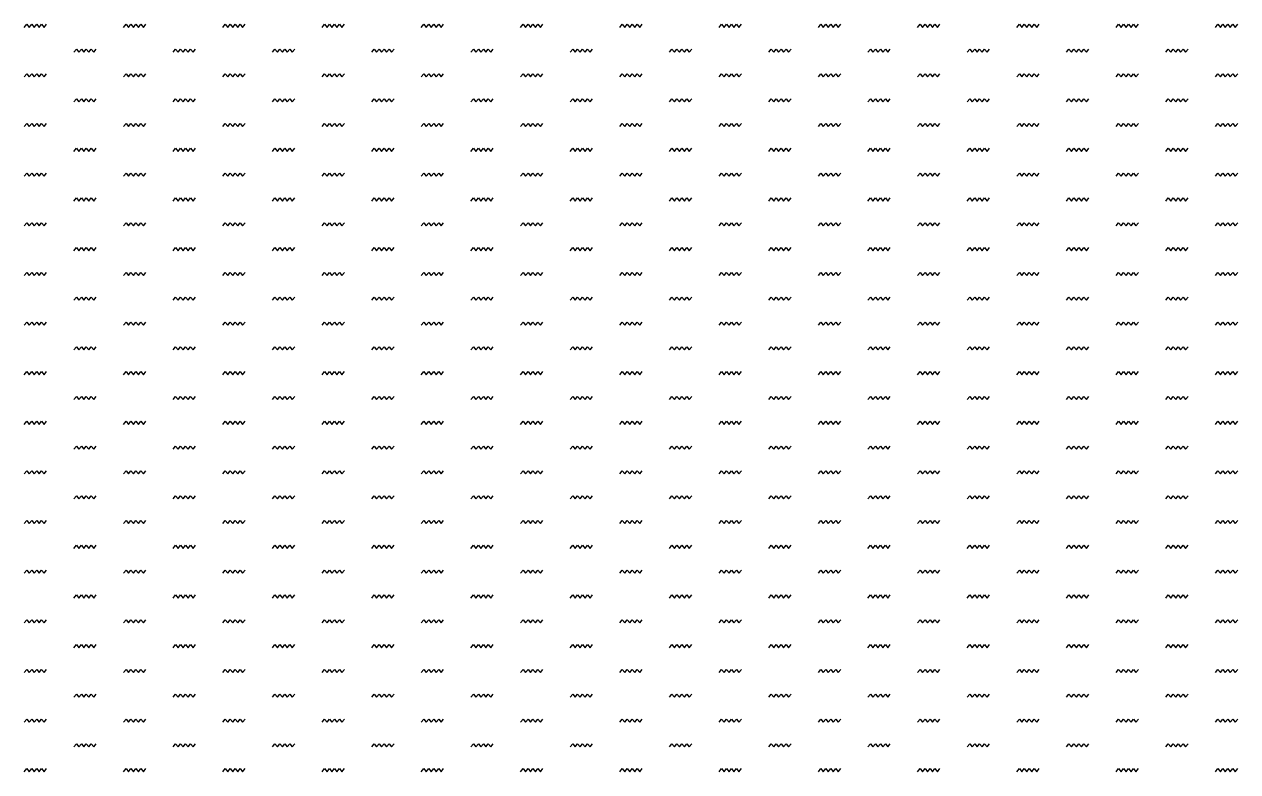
# Model space of a CAD drawing. Extents: x 0 to 1996, y -10 to 19965.
# Drawn here: x 40 to 1996, y 5000 to 6205 of the extents above; entities that cross this region are included whole.
import ezdxf

# ---------------------------------------------------------------- set-up
doc = ezdxf.new("R2010")
doc.units = 0

msp = doc.modelspace()

# ---------------------------------------------------------------- linework, layer by layer
for points in [[(40, 6200), (44, 6205), (48, 6200), (52, 6205), (56, 6200), (60, 6205), (64, 6200), (68, 6205), (72, 6200), (76, 6205)], [(200, 6200), (204, 6205), (208, 6200), (212, 6205), (216, 6200), (220, 6205), (224, 6200), (228, 6205), (232, 6200), (236, 6205)], [(360, 6200), (364, 6205), (368, 6200), (372, 6205), (376, 6200), (380, 6205), (384, 6200), (388, 6205), (392, 6200), (396, 6205)], [(520, 6200), (524, 6205), (528, 6200), (532, 6205), (536, 6200), (540, 6205), (544, 6200), (548, 6205), (552, 6200), (556, 6205)], [(680, 6200), (684, 6205), (688, 6200), (692, 6205), (696, 6200), (700, 6205), (704, 6200), (708, 6205), (712, 6200), (716, 6205)], [(840, 6200), (844, 6205), (848, 6200), (852, 6205), (856, 6200), (860, 6205), (864, 6200), (868, 6205), (872, 6200), (876, 6205)], [(1000, 6200), (1004, 6205), (1008, 6200), (1012, 6205), (1016, 6200), (1020, 6205), (1024, 6200), (1028, 6205), (1032, 6200), (1036, 6205)], [(1160, 6200), (1164, 6205), (1168, 6200), (1172, 6205), (1176, 6200), (1180, 6205), (1184, 6200), (1188, 6205), (1192, 6200), (1196, 6205)], [(1320, 6200), (1324, 6205), (1328, 6200), (1332, 6205), (1336, 6200), (1340, 6205), (1344, 6200), (1348, 6205), (1352, 6200), (1356, 6205)], [(1480, 6200), (1484, 6205), (1488, 6200), (1492, 6205), (1496, 6200), (1500, 6205), (1504, 6200), (1508, 6205), (1512, 6200), (1516, 6205)], [(1640, 6200), (1644, 6205), (1648, 6200), (1652, 6205), (1656, 6200), (1660, 6205), (1664, 6200), (1668, 6205), (1672, 6200), (1676, 6205)], [(1800, 6200), (1804, 6205), (1808, 6200), (1812, 6205), (1816, 6200), (1820, 6205), (1824, 6200), (1828, 6205), (1832, 6200), (1836, 6205)], [(1960, 6200), (1964, 6205), (1968, 6200), (1972, 6205), (1976, 6200), (1980, 6205), (1984, 6200), (1988, 6205), (1992, 6200), (1996, 6205)], [(120, 6160), (124, 6165), (128, 6160), (132, 6165), (136, 6160), (140, 6165), (144, 6160), (148, 6165), (152, 6160), (156, 6165)], [(280, 6160), (284, 6165), (288, 6160), (292, 6165), (296, 6160), (300, 6165), (304, 6160), (308, 6165), (312, 6160), (316, 6165)], [(440, 6160), (444, 6165), (448, 6160), (452, 6165), (456, 6160), (460, 6165), (464, 6160), (468, 6165), (472, 6160), (476, 6165)], [(600, 6160), (604, 6165), (608, 6160), (612, 6165), (616, 6160), (620, 6165), (624, 6160), (628, 6165), (632, 6160), (636, 6165)], [(760, 6160), (764, 6165), (768, 6160), (772, 6165), (776, 6160), (780, 6165), (784, 6160), (788, 6165), (792, 6160), (796, 6165)], [(920, 6160), (924, 6165), (928, 6160), (932, 6165), (936, 6160), (940, 6165), (944, 6160), (948, 6165), (952, 6160), (956, 6165)], [(1080, 6160), (1084, 6165), (1088, 6160), (1092, 6165), (1096, 6160), (1100, 6165), (1104, 6160), (1108, 6165), (1112, 6160), (1116, 6165)], [(1240, 6160), (1244, 6165), (1248, 6160), (1252, 6165), (1256, 6160), (1260, 6165), (1264, 6160), (1268, 6165), (1272, 6160), (1276, 6165)], [(1400, 6160), (1404, 6165), (1408, 6160), (1412, 6165), (1416, 6160), (1420, 6165), (1424, 6160), (1428, 6165), (1432, 6160), (1436, 6165)], [(1560, 6160), (1564, 6165), (1568, 6160), (1572, 6165), (1576, 6160), (1580, 6165), (1584, 6160), (1588, 6165), (1592, 6160), (1596, 6165)], [(1720, 6160), (1724, 6165), (1728, 6160), (1732, 6165), (1736, 6160), (1740, 6165), (1744, 6160), (1748, 6165), (1752, 6160), (1756, 6165)], [(1880, 6160), (1884, 6165), (1888, 6160), (1892, 6165), (1896, 6160), (1900, 6165), (1904, 6160), (1908, 6165), (1912, 6160), (1916, 6165)], [(40, 6120), (44, 6125), (48, 6120), (52, 6125), (56, 6120), (60, 6125), (64, 6120), (68, 6125), (72, 6120), (76, 6125)], [(200, 6120), (204, 6125), (208, 6120), (212, 6125), (216, 6120), (220, 6125), (224, 6120), (228, 6125), (232, 6120), (236, 6125)], [(360, 6120), (364, 6125), (368, 6120), (372, 6125), (376, 6120), (380, 6125), (384, 6120), (388, 6125), (392, 6120), (396, 6125)], [(520, 6120), (524, 6125), (528, 6120), (532, 6125), (536, 6120), (540, 6125), (544, 6120), (548, 6125), (552, 6120), (556, 6125)], [(680, 6120), (684, 6125), (688, 6120), (692, 6125), (696, 6120), (700, 6125), (704, 6120), (708, 6125), (712, 6120), (716, 6125)], [(840, 6120), (844, 6125), (848, 6120), (852, 6125), (856, 6120), (860, 6125), (864, 6120), (868, 6125), (872, 6120), (876, 6125)], [(1000, 6120), (1004, 6125), (1008, 6120), (1012, 6125), (1016, 6120), (1020, 6125), (1024, 6120), (1028, 6125), (1032, 6120), (1036, 6125)], [(1160, 6120), (1164, 6125), (1168, 6120), (1172, 6125), (1176, 6120), (1180, 6125), (1184, 6120), (1188, 6125), (1192, 6120), (1196, 6125)], [(1320, 6120), (1324, 6125), (1328, 6120), (1332, 6125), (1336, 6120), (1340, 6125), (1344, 6120), (1348, 6125), (1352, 6120), (1356, 6125)], [(1480, 6120), (1484, 6125), (1488, 6120), (1492, 6125), (1496, 6120), (1500, 6125), (1504, 6120), (1508, 6125), (1512, 6120), (1516, 6125)], [(1640, 6120), (1644, 6125), (1648, 6120), (1652, 6125), (1656, 6120), (1660, 6125), (1664, 6120), (1668, 6125), (1672, 6120), (1676, 6125)], [(1800, 6120), (1804, 6125), (1808, 6120), (1812, 6125), (1816, 6120), (1820, 6125), (1824, 6120), (1828, 6125), (1832, 6120), (1836, 6125)], [(1960, 6120), (1964, 6125), (1968, 6120), (1972, 6125), (1976, 6120), (1980, 6125), (1984, 6120), (1988, 6125), (1992, 6120), (1996, 6125)], [(120, 6080), (124, 6085), (128, 6080), (132, 6085), (136, 6080), (140, 6085), (144, 6080), (148, 6085), (152, 6080), (156, 6085)], [(280, 6080), (284, 6085), (288, 6080), (292, 6085), (296, 6080), (300, 6085), (304, 6080), (308, 6085), (312, 6080), (316, 6085)], [(440, 6080), (444, 6085), (448, 6080), (452, 6085), (456, 6080), (460, 6085), (464, 6080), (468, 6085), (472, 6080), (476, 6085)], [(600, 6080), (604, 6085), (608, 6080), (612, 6085), (616, 6080), (620, 6085), (624, 6080), (628, 6085), (632, 6080), (636, 6085)], [(760, 6080), (764, 6085), (768, 6080), (772, 6085), (776, 6080), (780, 6085), (784, 6080), (788, 6085), (792, 6080), (796, 6085)], [(920, 6080), (924, 6085), (928, 6080), (932, 6085), (936, 6080), (940, 6085), (944, 6080), (948, 6085), (952, 6080), (956, 6085)], [(1080, 6080), (1084, 6085), (1088, 6080), (1092, 6085), (1096, 6080), (1100, 6085), (1104, 6080), (1108, 6085), (1112, 6080), (1116, 6085)], [(1240, 6080), (1244, 6085), (1248, 6080), (1252, 6085), (1256, 6080), (1260, 6085), (1264, 6080), (1268, 6085), (1272, 6080), (1276, 6085)], [(1400, 6080), (1404, 6085), (1408, 6080), (1412, 6085), (1416, 6080), (1420, 6085), (1424, 6080), (1428, 6085), (1432, 6080), (1436, 6085)], [(1560, 6080), (1564, 6085), (1568, 6080), (1572, 6085), (1576, 6080), (1580, 6085), (1584, 6080), (1588, 6085), (1592, 6080), (1596, 6085)], [(1720, 6080), (1724, 6085), (1728, 6080), (1732, 6085), (1736, 6080), (1740, 6085), (1744, 6080), (1748, 6085), (1752, 6080), (1756, 6085)], [(1880, 6080), (1884, 6085), (1888, 6080), (1892, 6085), (1896, 6080), (1900, 6085), (1904, 6080), (1908, 6085), (1912, 6080), (1916, 6085)], [(40, 6040), (44, 6045), (48, 6040), (52, 6045), (56, 6040), (60, 6045), (64, 6040), (68, 6045), (72, 6040), (76, 6045)], [(200, 6040), (204, 6045), (208, 6040), (212, 6045), (216, 6040), (220, 6045), (224, 6040), (228, 6045), (232, 6040), (236, 6045)], [(360, 6040), (364, 6045), (368, 6040), (372, 6045), (376, 6040), (380, 6045), (384, 6040), (388, 6045), (392, 6040), (396, 6045)], [(520, 6040), (524, 6045), (528, 6040), (532, 6045), (536, 6040), (540, 6045), (544, 6040), (548, 6045), (552, 6040), (556, 6045)], [(680, 6040), (684, 6045), (688, 6040), (692, 6045), (696, 6040), (700, 6045), (704, 6040), (708, 6045), (712, 6040), (716, 6045)], [(840, 6040), (844, 6045), (848, 6040), (852, 6045), (856, 6040), (860, 6045), (864, 6040), (868, 6045), (872, 6040), (876, 6045)], [(1000, 6040), (1004, 6045), (1008, 6040), (1012, 6045), (1016, 6040), (1020, 6045), (1024, 6040), (1028, 6045), (1032, 6040), (1036, 6045)], [(1160, 6040), (1164, 6045), (1168, 6040), (1172, 6045), (1176, 6040), (1180, 6045), (1184, 6040), (1188, 6045), (1192, 6040), (1196, 6045)], [(1320, 6040), (1324, 6045), (1328, 6040), (1332, 6045), (1336, 6040), (1340, 6045), (1344, 6040), (1348, 6045), (1352, 6040), (1356, 6045)], [(1480, 6040), (1484, 6045), (1488, 6040), (1492, 6045), (1496, 6040), (1500, 6045), (1504, 6040), (1508, 6045), (1512, 6040), (1516, 6045)], [(1640, 6040), (1644, 6045), (1648, 6040), (1652, 6045), (1656, 6040), (1660, 6045), (1664, 6040), (1668, 6045), (1672, 6040), (1676, 6045)], [(1800, 6040), (1804, 6045), (1808, 6040), (1812, 6045), (1816, 6040), (1820, 6045), (1824, 6040), (1828, 6045), (1832, 6040), (1836, 6045)], [(1960, 6040), (1964, 6045), (1968, 6040), (1972, 6045), (1976, 6040), (1980, 6045), (1984, 6040), (1988, 6045), (1992, 6040), (1996, 6045)], [(120, 6000), (124, 6005), (128, 6000), (132, 6005), (136, 6000), (140, 6005), (144, 6000), (148, 6005), (152, 6000), (156, 6005)], [(280, 6000), (284, 6005), (288, 6000), (292, 6005), (296, 6000), (300, 6005), (304, 6000), (308, 6005), (312, 6000), (316, 6005)], [(440, 6000), (444, 6005), (448, 6000), (452, 6005), (456, 6000), (460, 6005), (464, 6000), (468, 6005), (472, 6000), (476, 6005)], [(600, 6000), (604, 6005), (608, 6000), (612, 6005), (616, 6000), (620, 6005), (624, 6000), (628, 6005), (632, 6000), (636, 6005)], [(760, 6000), (764, 6005), (768, 6000), (772, 6005), (776, 6000), (780, 6005), (784, 6000), (788, 6005), (792, 6000), (796, 6005)], [(920, 6000), (924, 6005), (928, 6000), (932, 6005), (936, 6000), (940, 6005), (944, 6000), (948, 6005), (952, 6000), (956, 6005)], [(1080, 6000), (1084, 6005), (1088, 6000), (1092, 6005), (1096, 6000), (1100, 6005), (1104, 6000), (1108, 6005), (1112, 6000), (1116, 6005)], [(1240, 6000), (1244, 6005), (1248, 6000), (1252, 6005), (1256, 6000), (1260, 6005), (1264, 6000), (1268, 6005), (1272, 6000), (1276, 6005)], [(1400, 6000), (1404, 6005), (1408, 6000), (1412, 6005), (1416, 6000), (1420, 6005), (1424, 6000), (1428, 6005), (1432, 6000), (1436, 6005)], [(1560, 6000), (1564, 6005), (1568, 6000), (1572, 6005), (1576, 6000), (1580, 6005), (1584, 6000), (1588, 6005), (1592, 6000), (1596, 6005)], [(1720, 6000), (1724, 6005), (1728, 6000), (1732, 6005), (1736, 6000), (1740, 6005), (1744, 6000), (1748, 6005), (1752, 6000), (1756, 6005)], [(1880, 6000), (1884, 6005), (1888, 6000), (1892, 6005), (1896, 6000), (1900, 6005), (1904, 6000), (1908, 6005), (1912, 6000), (1916, 6005)], [(40, 5960), (44, 5965), (48, 5960), (52, 5965), (56, 5960), (60, 5965), (64, 5960), (68, 5965), (72, 5960), (76, 5965)], [(200, 5960), (204, 5965), (208, 5960), (212, 5965), (216, 5960), (220, 5965), (224, 5960), (228, 5965), (232, 5960), (236, 5965)], [(360, 5960), (364, 5965), (368, 5960), (372, 5965), (376, 5960), (380, 5965), (384, 5960), (388, 5965), (392, 5960), (396, 5965)], [(520, 5960), (524, 5965), (528, 5960), (532, 5965), (536, 5960), (540, 5965), (544, 5960), (548, 5965), (552, 5960), (556, 5965)], [(680, 5960), (684, 5965), (688, 5960), (692, 5965), (696, 5960), (700, 5965), (704, 5960), (708, 5965), (712, 5960), (716, 5965)], [(840, 5960), (844, 5965), (848, 5960), (852, 5965), (856, 5960), (860, 5965), (864, 5960), (868, 5965), (872, 5960), (876, 5965)], [(1000, 5960), (1004, 5965), (1008, 5960), (1012, 5965), (1016, 5960), (1020, 5965), (1024, 5960), (1028, 5965), (1032, 5960), (1036, 5965)], [(1160, 5960), (1164, 5965), (1168, 5960), (1172, 5965), (1176, 5960), (1180, 5965), (1184, 5960), (1188, 5965), (1192, 5960), (1196, 5965)], [(1320, 5960), (1324, 5965), (1328, 5960), (1332, 5965), (1336, 5960), (1340, 5965), (1344, 5960), (1348, 5965), (1352, 5960), (1356, 5965)], [(1480, 5960), (1484, 5965), (1488, 5960), (1492, 5965), (1496, 5960), (1500, 5965), (1504, 5960), (1508, 5965), (1512, 5960), (1516, 5965)], [(1640, 5960), (1644, 5965), (1648, 5960), (1652, 5965), (1656, 5960), (1660, 5965), (1664, 5960), (1668, 5965), (1672, 5960), (1676, 5965)], [(1800, 5960), (1804, 5965), (1808, 5960), (1812, 5965), (1816, 5960), (1820, 5965), (1824, 5960), (1828, 5965), (1832, 5960), (1836, 5965)], [(1960, 5960), (1964, 5965), (1968, 5960), (1972, 5965), (1976, 5960), (1980, 5965), (1984, 5960), (1988, 5965), (1992, 5960), (1996, 5965)], [(120, 5920), (124, 5925), (128, 5920), (132, 5925), (136, 5920), (140, 5925), (144, 5920), (148, 5925), (152, 5920), (156, 5925)], [(280, 5920), (284, 5925), (288, 5920), (292, 5925), (296, 5920), (300, 5925), (304, 5920), (308, 5925), (312, 5920), (316, 5925)], [(440, 5920), (444, 5925), (448, 5920), (452, 5925), (456, 5920), (460, 5925), (464, 5920), (468, 5925), (472, 5920), (476, 5925)], [(600, 5920), (604, 5925), (608, 5920), (612, 5925), (616, 5920), (620, 5925), (624, 5920), (628, 5925), (632, 5920), (636, 5925)], [(760, 5920), (764, 5925), (768, 5920), (772, 5925), (776, 5920), (780, 5925), (784, 5920), (788, 5925), (792, 5920), (796, 5925)], [(920, 5920), (924, 5925), (928, 5920), (932, 5925), (936, 5920), (940, 5925), (944, 5920), (948, 5925), (952, 5920), (956, 5925)], [(1080, 5920), (1084, 5925), (1088, 5920), (1092, 5925), (1096, 5920), (1100, 5925), (1104, 5920), (1108, 5925), (1112, 5920), (1116, 5925)], [(1240, 5920), (1244, 5925), (1248, 5920), (1252, 5925), (1256, 5920), (1260, 5925), (1264, 5920), (1268, 5925), (1272, 5920), (1276, 5925)], [(1400, 5920), (1404, 5925), (1408, 5920), (1412, 5925), (1416, 5920), (1420, 5925), (1424, 5920), (1428, 5925), (1432, 5920), (1436, 5925)], [(1560, 5920), (1564, 5925), (1568, 5920), (1572, 5925), (1576, 5920), (1580, 5925), (1584, 5920), (1588, 5925), (1592, 5920), (1596, 5925)], [(1720, 5920), (1724, 5925), (1728, 5920), (1732, 5925), (1736, 5920), (1740, 5925), (1744, 5920), (1748, 5925), (1752, 5920), (1756, 5925)], [(1880, 5920), (1884, 5925), (1888, 5920), (1892, 5925), (1896, 5920), (1900, 5925), (1904, 5920), (1908, 5925), (1912, 5920), (1916, 5925)], [(40, 5880), (44, 5885), (48, 5880), (52, 5885), (56, 5880), (60, 5885), (64, 5880), (68, 5885), (72, 5880), (76, 5885)], [(200, 5880), (204, 5885), (208, 5880), (212, 5885), (216, 5880), (220, 5885), (224, 5880), (228, 5885), (232, 5880), (236, 5885)], [(360, 5880), (364, 5885), (368, 5880), (372, 5885), (376, 5880), (380, 5885), (384, 5880), (388, 5885), (392, 5880), (396, 5885)], [(520, 5880), (524, 5885), (528, 5880), (532, 5885), (536, 5880), (540, 5885), (544, 5880), (548, 5885), (552, 5880), (556, 5885)], [(680, 5880), (684, 5885), (688, 5880), (692, 5885), (696, 5880), (700, 5885), (704, 5880), (708, 5885), (712, 5880), (716, 5885)], [(840, 5880), (844, 5885), (848, 5880), (852, 5885), (856, 5880), (860, 5885), (864, 5880), (868, 5885), (872, 5880), (876, 5885)], [(1000, 5880), (1004, 5885), (1008, 5880), (1012, 5885), (1016, 5880), (1020, 5885), (1024, 5880), (1028, 5885), (1032, 5880), (1036, 5885)], [(1160, 5880), (1164, 5885), (1168, 5880), (1172, 5885), (1176, 5880), (1180, 5885), (1184, 5880), (1188, 5885), (1192, 5880), (1196, 5885)], [(1320, 5880), (1324, 5885), (1328, 5880), (1332, 5885), (1336, 5880), (1340, 5885), (1344, 5880), (1348, 5885), (1352, 5880), (1356, 5885)], [(1480, 5880), (1484, 5885), (1488, 5880), (1492, 5885), (1496, 5880), (1500, 5885), (1504, 5880), (1508, 5885), (1512, 5880), (1516, 5885)], [(1640, 5880), (1644, 5885), (1648, 5880), (1652, 5885), (1656, 5880), (1660, 5885), (1664, 5880), (1668, 5885), (1672, 5880), (1676, 5885)], [(1800, 5880), (1804, 5885), (1808, 5880), (1812, 5885), (1816, 5880), (1820, 5885), (1824, 5880), (1828, 5885), (1832, 5880), (1836, 5885)], [(1960, 5880), (1964, 5885), (1968, 5880), (1972, 5885), (1976, 5880), (1980, 5885), (1984, 5880), (1988, 5885), (1992, 5880), (1996, 5885)], [(120, 5840), (124, 5845), (128, 5840), (132, 5845), (136, 5840), (140, 5845), (144, 5840), (148, 5845), (152, 5840), (156, 5845)], [(280, 5840), (284, 5845), (288, 5840), (292, 5845), (296, 5840), (300, 5845), (304, 5840), (308, 5845), (312, 5840), (316, 5845)], [(440, 5840), (444, 5845), (448, 5840), (452, 5845), (456, 5840), (460, 5845), (464, 5840), (468, 5845), (472, 5840), (476, 5845)], [(600, 5840), (604, 5845), (608, 5840), (612, 5845), (616, 5840), (620, 5845), (624, 5840), (628, 5845), (632, 5840), (636, 5845)], [(760, 5840), (764, 5845), (768, 5840), (772, 5845), (776, 5840), (780, 5845), (784, 5840), (788, 5845), (792, 5840), (796, 5845)], [(920, 5840), (924, 5845), (928, 5840), (932, 5845), (936, 5840), (940, 5845), (944, 5840), (948, 5845), (952, 5840), (956, 5845)], [(1080, 5840), (1084, 5845), (1088, 5840), (1092, 5845), (1096, 5840), (1100, 5845), (1104, 5840), (1108, 5845), (1112, 5840), (1116, 5845)], [(1240, 5840), (1244, 5845), (1248, 5840), (1252, 5845), (1256, 5840), (1260, 5845), (1264, 5840), (1268, 5845), (1272, 5840), (1276, 5845)], [(1400, 5840), (1404, 5845), (1408, 5840), (1412, 5845), (1416, 5840), (1420, 5845), (1424, 5840), (1428, 5845), (1432, 5840), (1436, 5845)], [(1560, 5840), (1564, 5845), (1568, 5840), (1572, 5845), (1576, 5840), (1580, 5845), (1584, 5840), (1588, 5845), (1592, 5840), (1596, 5845)], [(1720, 5840), (1724, 5845), (1728, 5840), (1732, 5845), (1736, 5840), (1740, 5845), (1744, 5840), (1748, 5845), (1752, 5840), (1756, 5845)], [(1880, 5840), (1884, 5845), (1888, 5840), (1892, 5845), (1896, 5840), (1900, 5845), (1904, 5840), (1908, 5845), (1912, 5840), (1916, 5845)], [(40, 5800), (44, 5805), (48, 5800), (52, 5805), (56, 5800), (60, 5805), (64, 5800), (68, 5805), (72, 5800), (76, 5805)], [(200, 5800), (204, 5805), (208, 5800), (212, 5805), (216, 5800), (220, 5805), (224, 5800), (228, 5805), (232, 5800), (236, 5805)], [(360, 5800), (364, 5805), (368, 5800), (372, 5805), (376, 5800), (380, 5805), (384, 5800), (388, 5805), (392, 5800), (396, 5805)], [(520, 5800), (524, 5805), (528, 5800), (532, 5805), (536, 5800), (540, 5805), (544, 5800), (548, 5805), (552, 5800), (556, 5805)], [(680, 5800), (684, 5805), (688, 5800), (692, 5805), (696, 5800), (700, 5805), (704, 5800), (708, 5805), (712, 5800), (716, 5805)], [(840, 5800), (844, 5805), (848, 5800), (852, 5805), (856, 5800), (860, 5805), (864, 5800), (868, 5805), (872, 5800), (876, 5805)], [(1000, 5800), (1004, 5805), (1008, 5800), (1012, 5805), (1016, 5800), (1020, 5805), (1024, 5800), (1028, 5805), (1032, 5800), (1036, 5805)], [(1160, 5800), (1164, 5805), (1168, 5800), (1172, 5805), (1176, 5800), (1180, 5805), (1184, 5800), (1188, 5805), (1192, 5800), (1196, 5805)], [(1320, 5800), (1324, 5805), (1328, 5800), (1332, 5805), (1336, 5800), (1340, 5805), (1344, 5800), (1348, 5805), (1352, 5800), (1356, 5805)], [(1480, 5800), (1484, 5805), (1488, 5800), (1492, 5805), (1496, 5800), (1500, 5805), (1504, 5800), (1508, 5805), (1512, 5800), (1516, 5805)], [(1640, 5800), (1644, 5805), (1648, 5800), (1652, 5805), (1656, 5800), (1660, 5805), (1664, 5800), (1668, 5805), (1672, 5800), (1676, 5805)], [(1800, 5800), (1804, 5805), (1808, 5800), (1812, 5805), (1816, 5800), (1820, 5805), (1824, 5800), (1828, 5805), (1832, 5800), (1836, 5805)], [(1960, 5800), (1964, 5805), (1968, 5800), (1972, 5805), (1976, 5800), (1980, 5805), (1984, 5800), (1988, 5805), (1992, 5800), (1996, 5805)], [(120, 5760), (124, 5765), (128, 5760), (132, 5765), (136, 5760), (140, 5765), (144, 5760), (148, 5765), (152, 5760), (156, 5765)], [(280, 5760), (284, 5765), (288, 5760), (292, 5765), (296, 5760), (300, 5765), (304, 5760), (308, 5765), (312, 5760), (316, 5765)], [(440, 5760), (444, 5765), (448, 5760), (452, 5765), (456, 5760), (460, 5765), (464, 5760), (468, 5765), (472, 5760), (476, 5765)], [(600, 5760), (604, 5765), (608, 5760), (612, 5765), (616, 5760), (620, 5765), (624, 5760), (628, 5765), (632, 5760), (636, 5765)], [(760, 5760), (764, 5765), (768, 5760), (772, 5765), (776, 5760), (780, 5765), (784, 5760), (788, 5765), (792, 5760), (796, 5765)], [(920, 5760), (924, 5765), (928, 5760), (932, 5765), (936, 5760), (940, 5765), (944, 5760), (948, 5765), (952, 5760), (956, 5765)], [(1080, 5760), (1084, 5765), (1088, 5760), (1092, 5765), (1096, 5760), (1100, 5765), (1104, 5760), (1108, 5765), (1112, 5760), (1116, 5765)], [(1240, 5760), (1244, 5765), (1248, 5760), (1252, 5765), (1256, 5760), (1260, 5765), (1264, 5760), (1268, 5765), (1272, 5760), (1276, 5765)], [(1400, 5760), (1404, 5765), (1408, 5760), (1412, 5765), (1416, 5760), (1420, 5765), (1424, 5760), (1428, 5765), (1432, 5760), (1436, 5765)], [(1560, 5760), (1564, 5765), (1568, 5760), (1572, 5765), (1576, 5760), (1580, 5765), (1584, 5760), (1588, 5765), (1592, 5760), (1596, 5765)], [(1720, 5760), (1724, 5765), (1728, 5760), (1732, 5765), (1736, 5760), (1740, 5765), (1744, 5760), (1748, 5765), (1752, 5760), (1756, 5765)], [(1880, 5760), (1884, 5765), (1888, 5760), (1892, 5765), (1896, 5760), (1900, 5765), (1904, 5760), (1908, 5765), (1912, 5760), (1916, 5765)], [(40, 5720), (44, 5725), (48, 5720), (52, 5725), (56, 5720), (60, 5725), (64, 5720), (68, 5725), (72, 5720), (76, 5725)], [(200, 5720), (204, 5725), (208, 5720), (212, 5725), (216, 5720), (220, 5725), (224, 5720), (228, 5725), (232, 5720), (236, 5725)], [(360, 5720), (364, 5725), (368, 5720), (372, 5725), (376, 5720), (380, 5725), (384, 5720), (388, 5725), (392, 5720), (396, 5725)], [(520, 5720), (524, 5725), (528, 5720), (532, 5725), (536, 5720), (540, 5725), (544, 5720), (548, 5725), (552, 5720), (556, 5725)], [(680, 5720), (684, 5725), (688, 5720), (692, 5725), (696, 5720), (700, 5725), (704, 5720), (708, 5725), (712, 5720), (716, 5725)], [(840, 5720), (844, 5725), (848, 5720), (852, 5725), (856, 5720), (860, 5725), (864, 5720), (868, 5725), (872, 5720), (876, 5725)], [(1000, 5720), (1004, 5725), (1008, 5720), (1012, 5725), (1016, 5720), (1020, 5725), (1024, 5720), (1028, 5725), (1032, 5720), (1036, 5725)], [(1160, 5720), (1164, 5725), (1168, 5720), (1172, 5725), (1176, 5720), (1180, 5725), (1184, 5720), (1188, 5725), (1192, 5720), (1196, 5725)], [(1320, 5720), (1324, 5725), (1328, 5720), (1332, 5725), (1336, 5720), (1340, 5725), (1344, 5720), (1348, 5725), (1352, 5720), (1356, 5725)], [(1480, 5720), (1484, 5725), (1488, 5720), (1492, 5725), (1496, 5720), (1500, 5725), (1504, 5720), (1508, 5725), (1512, 5720), (1516, 5725)], [(1640, 5720), (1644, 5725), (1648, 5720), (1652, 5725), (1656, 5720), (1660, 5725), (1664, 5720), (1668, 5725), (1672, 5720), (1676, 5725)], [(1800, 5720), (1804, 5725), (1808, 5720), (1812, 5725), (1816, 5720), (1820, 5725), (1824, 5720), (1828, 5725), (1832, 5720), (1836, 5725)], [(1960, 5720), (1964, 5725), (1968, 5720), (1972, 5725), (1976, 5720), (1980, 5725), (1984, 5720), (1988, 5725), (1992, 5720), (1996, 5725)], [(120, 5680), (124, 5685), (128, 5680), (132, 5685), (136, 5680), (140, 5685), (144, 5680), (148, 5685), (152, 5680), (156, 5685)], [(280, 5680), (284, 5685), (288, 5680), (292, 5685), (296, 5680), (300, 5685), (304, 5680), (308, 5685), (312, 5680), (316, 5685)], [(440, 5680), (444, 5685), (448, 5680), (452, 5685), (456, 5680), (460, 5685), (464, 5680), (468, 5685), (472, 5680), (476, 5685)], [(600, 5680), (604, 5685), (608, 5680), (612, 5685), (616, 5680), (620, 5685), (624, 5680), (628, 5685), (632, 5680), (636, 5685)], [(760, 5680), (764, 5685), (768, 5680), (772, 5685), (776, 5680), (780, 5685), (784, 5680), (788, 5685), (792, 5680), (796, 5685)], [(920, 5680), (924, 5685), (928, 5680), (932, 5685), (936, 5680), (940, 5685), (944, 5680), (948, 5685), (952, 5680), (956, 5685)], [(1080, 5680), (1084, 5685), (1088, 5680), (1092, 5685), (1096, 5680), (1100, 5685), (1104, 5680), (1108, 5685), (1112, 5680), (1116, 5685)], [(1240, 5680), (1244, 5685), (1248, 5680), (1252, 5685), (1256, 5680), (1260, 5685), (1264, 5680), (1268, 5685), (1272, 5680), (1276, 5685)], [(1400, 5680), (1404, 5685), (1408, 5680), (1412, 5685), (1416, 5680), (1420, 5685), (1424, 5680), (1428, 5685), (1432, 5680), (1436, 5685)], [(1560, 5680), (1564, 5685), (1568, 5680), (1572, 5685), (1576, 5680), (1580, 5685), (1584, 5680), (1588, 5685), (1592, 5680), (1596, 5685)], [(1720, 5680), (1724, 5685), (1728, 5680), (1732, 5685), (1736, 5680), (1740, 5685), (1744, 5680), (1748, 5685), (1752, 5680), (1756, 5685)], [(1880, 5680), (1884, 5685), (1888, 5680), (1892, 5685), (1896, 5680), (1900, 5685), (1904, 5680), (1908, 5685), (1912, 5680), (1916, 5685)], [(40, 5640), (44, 5645), (48, 5640), (52, 5645), (56, 5640), (60, 5645), (64, 5640), (68, 5645), (72, 5640), (76, 5645)], [(200, 5640), (204, 5645), (208, 5640), (212, 5645), (216, 5640), (220, 5645), (224, 5640), (228, 5645), (232, 5640), (236, 5645)], [(360, 5640), (364, 5645), (368, 5640), (372, 5645), (376, 5640), (380, 5645), (384, 5640), (388, 5645), (392, 5640), (396, 5645)], [(520, 5640), (524, 5645), (528, 5640), (532, 5645), (536, 5640), (540, 5645), (544, 5640), (548, 5645), (552, 5640), (556, 5645)], [(680, 5640), (684, 5645), (688, 5640), (692, 5645), (696, 5640), (700, 5645), (704, 5640), (708, 5645), (712, 5640), (716, 5645)], [(840, 5640), (844, 5645), (848, 5640), (852, 5645), (856, 5640), (860, 5645), (864, 5640), (868, 5645), (872, 5640), (876, 5645)], [(1000, 5640), (1004, 5645), (1008, 5640), (1012, 5645), (1016, 5640), (1020, 5645), (1024, 5640), (1028, 5645), (1032, 5640), (1036, 5645)], [(1160, 5640), (1164, 5645), (1168, 5640), (1172, 5645), (1176, 5640), (1180, 5645), (1184, 5640), (1188, 5645), (1192, 5640), (1196, 5645)], [(1320, 5640), (1324, 5645), (1328, 5640), (1332, 5645), (1336, 5640), (1340, 5645), (1344, 5640), (1348, 5645), (1352, 5640), (1356, 5645)], [(1480, 5640), (1484, 5645), (1488, 5640), (1492, 5645), (1496, 5640), (1500, 5645), (1504, 5640), (1508, 5645), (1512, 5640), (1516, 5645)], [(1640, 5640), (1644, 5645), (1648, 5640), (1652, 5645), (1656, 5640), (1660, 5645), (1664, 5640), (1668, 5645), (1672, 5640), (1676, 5645)], [(1800, 5640), (1804, 5645), (1808, 5640), (1812, 5645), (1816, 5640), (1820, 5645), (1824, 5640), (1828, 5645), (1832, 5640), (1836, 5645)], [(1960, 5640), (1964, 5645), (1968, 5640), (1972, 5645), (1976, 5640), (1980, 5645), (1984, 5640), (1988, 5645), (1992, 5640), (1996, 5645)], [(120, 5600), (124, 5605), (128, 5600), (132, 5605), (136, 5600), (140, 5605), (144, 5600), (148, 5605), (152, 5600), (156, 5605)], [(280, 5600), (284, 5605), (288, 5600), (292, 5605), (296, 5600), (300, 5605), (304, 5600), (308, 5605), (312, 5600), (316, 5605)], [(440, 5600), (444, 5605), (448, 5600), (452, 5605), (456, 5600), (460, 5605), (464, 5600), (468, 5605), (472, 5600), (476, 5605)], [(600, 5600), (604, 5605), (608, 5600), (612, 5605), (616, 5600), (620, 5605), (624, 5600), (628, 5605), (632, 5600), (636, 5605)], [(760, 5600), (764, 5605), (768, 5600), (772, 5605), (776, 5600), (780, 5605), (784, 5600), (788, 5605), (792, 5600), (796, 5605)], [(920, 5600), (924, 5605), (928, 5600), (932, 5605), (936, 5600), (940, 5605), (944, 5600), (948, 5605), (952, 5600), (956, 5605)], [(1080, 5600), (1084, 5605), (1088, 5600), (1092, 5605), (1096, 5600), (1100, 5605), (1104, 5600), (1108, 5605), (1112, 5600), (1116, 5605)], [(1240, 5600), (1244, 5605), (1248, 5600), (1252, 5605), (1256, 5600), (1260, 5605), (1264, 5600), (1268, 5605), (1272, 5600), (1276, 5605)], [(1400, 5600), (1404, 5605), (1408, 5600), (1412, 5605), (1416, 5600), (1420, 5605), (1424, 5600), (1428, 5605), (1432, 5600), (1436, 5605)], [(1560, 5600), (1564, 5605), (1568, 5600), (1572, 5605), (1576, 5600), (1580, 5605), (1584, 5600), (1588, 5605), (1592, 5600), (1596, 5605)], [(1720, 5600), (1724, 5605), (1728, 5600), (1732, 5605), (1736, 5600), (1740, 5605), (1744, 5600), (1748, 5605), (1752, 5600), (1756, 5605)], [(1880, 5600), (1884, 5605), (1888, 5600), (1892, 5605), (1896, 5600), (1900, 5605), (1904, 5600), (1908, 5605), (1912, 5600), (1916, 5605)], [(40, 5560), (44, 5565), (48, 5560), (52, 5565), (56, 5560), (60, 5565), (64, 5560), (68, 5565), (72, 5560), (76, 5565)], [(200, 5560), (204, 5565), (208, 5560), (212, 5565), (216, 5560), (220, 5565), (224, 5560), (228, 5565), (232, 5560), (236, 5565)], [(360, 5560), (364, 5565), (368, 5560), (372, 5565), (376, 5560), (380, 5565), (384, 5560), (388, 5565), (392, 5560), (396, 5565)], [(520, 5560), (524, 5565), (528, 5560), (532, 5565), (536, 5560), (540, 5565), (544, 5560), (548, 5565), (552, 5560), (556, 5565)], [(680, 5560), (684, 5565), (688, 5560), (692, 5565), (696, 5560), (700, 5565), (704, 5560), (708, 5565), (712, 5560), (716, 5565)], [(840, 5560), (844, 5565), (848, 5560), (852, 5565), (856, 5560), (860, 5565), (864, 5560), (868, 5565), (872, 5560), (876, 5565)], [(1000, 5560), (1004, 5565), (1008, 5560), (1012, 5565), (1016, 5560), (1020, 5565), (1024, 5560), (1028, 5565), (1032, 5560), (1036, 5565)], [(1160, 5560), (1164, 5565), (1168, 5560), (1172, 5565), (1176, 5560), (1180, 5565), (1184, 5560), (1188, 5565), (1192, 5560), (1196, 5565)], [(1320, 5560), (1324, 5565), (1328, 5560), (1332, 5565), (1336, 5560), (1340, 5565), (1344, 5560), (1348, 5565), (1352, 5560), (1356, 5565)], [(1480, 5560), (1484, 5565), (1488, 5560), (1492, 5565), (1496, 5560), (1500, 5565), (1504, 5560), (1508, 5565), (1512, 5560), (1516, 5565)], [(1640, 5560), (1644, 5565), (1648, 5560), (1652, 5565), (1656, 5560), (1660, 5565), (1664, 5560), (1668, 5565), (1672, 5560), (1676, 5565)], [(1800, 5560), (1804, 5565), (1808, 5560), (1812, 5565), (1816, 5560), (1820, 5565), (1824, 5560), (1828, 5565), (1832, 5560), (1836, 5565)], [(1960, 5560), (1964, 5565), (1968, 5560), (1972, 5565), (1976, 5560), (1980, 5565), (1984, 5560), (1988, 5565), (1992, 5560), (1996, 5565)], [(120, 5520), (124, 5525), (128, 5520), (132, 5525), (136, 5520), (140, 5525), (144, 5520), (148, 5525), (152, 5520), (156, 5525)], [(280, 5520), (284, 5525), (288, 5520), (292, 5525), (296, 5520), (300, 5525), (304, 5520), (308, 5525), (312, 5520), (316, 5525)], [(440, 5520), (444, 5525), (448, 5520), (452, 5525), (456, 5520), (460, 5525), (464, 5520), (468, 5525), (472, 5520), (476, 5525)], [(600, 5520), (604, 5525), (608, 5520), (612, 5525), (616, 5520), (620, 5525), (624, 5520), (628, 5525), (632, 5520), (636, 5525)], [(760, 5520), (764, 5525), (768, 5520), (772, 5525), (776, 5520), (780, 5525), (784, 5520), (788, 5525), (792, 5520), (796, 5525)], [(920, 5520), (924, 5525), (928, 5520), (932, 5525), (936, 5520), (940, 5525), (944, 5520), (948, 5525), (952, 5520), (956, 5525)], [(1080, 5520), (1084, 5525), (1088, 5520), (1092, 5525), (1096, 5520), (1100, 5525), (1104, 5520), (1108, 5525), (1112, 5520), (1116, 5525)], [(1240, 5520), (1244, 5525), (1248, 5520), (1252, 5525), (1256, 5520), (1260, 5525), (1264, 5520), (1268, 5525), (1272, 5520), (1276, 5525)], [(1400, 5520), (1404, 5525), (1408, 5520), (1412, 5525), (1416, 5520), (1420, 5525), (1424, 5520), (1428, 5525), (1432, 5520), (1436, 5525)], [(1560, 5520), (1564, 5525), (1568, 5520), (1572, 5525), (1576, 5520), (1580, 5525), (1584, 5520), (1588, 5525), (1592, 5520), (1596, 5525)], [(1720, 5520), (1724, 5525), (1728, 5520), (1732, 5525), (1736, 5520), (1740, 5525), (1744, 5520), (1748, 5525), (1752, 5520), (1756, 5525)], [(1880, 5520), (1884, 5525), (1888, 5520), (1892, 5525), (1896, 5520), (1900, 5525), (1904, 5520), (1908, 5525), (1912, 5520), (1916, 5525)], [(40, 5480), (44, 5485), (48, 5480), (52, 5485), (56, 5480), (60, 5485), (64, 5480), (68, 5485), (72, 5480), (76, 5485)], [(200, 5480), (204, 5485), (208, 5480), (212, 5485), (216, 5480), (220, 5485), (224, 5480), (228, 5485), (232, 5480), (236, 5485)], [(360, 5480), (364, 5485), (368, 5480), (372, 5485), (376, 5480), (380, 5485), (384, 5480), (388, 5485), (392, 5480), (396, 5485)], [(520, 5480), (524, 5485), (528, 5480), (532, 5485), (536, 5480), (540, 5485), (544, 5480), (548, 5485), (552, 5480), (556, 5485)], [(680, 5480), (684, 5485), (688, 5480), (692, 5485), (696, 5480), (700, 5485), (704, 5480), (708, 5485), (712, 5480), (716, 5485)], [(840, 5480), (844, 5485), (848, 5480), (852, 5485), (856, 5480), (860, 5485), (864, 5480), (868, 5485), (872, 5480), (876, 5485)], [(1000, 5480), (1004, 5485), (1008, 5480), (1012, 5485), (1016, 5480), (1020, 5485), (1024, 5480), (1028, 5485), (1032, 5480), (1036, 5485)], [(1160, 5480), (1164, 5485), (1168, 5480), (1172, 5485), (1176, 5480), (1180, 5485), (1184, 5480), (1188, 5485), (1192, 5480), (1196, 5485)], [(1320, 5480), (1324, 5485), (1328, 5480), (1332, 5485), (1336, 5480), (1340, 5485), (1344, 5480), (1348, 5485), (1352, 5480), (1356, 5485)], [(1480, 5480), (1484, 5485), (1488, 5480), (1492, 5485), (1496, 5480), (1500, 5485), (1504, 5480), (1508, 5485), (1512, 5480), (1516, 5485)], [(1640, 5480), (1644, 5485), (1648, 5480), (1652, 5485), (1656, 5480), (1660, 5485), (1664, 5480), (1668, 5485), (1672, 5480), (1676, 5485)], [(1800, 5480), (1804, 5485), (1808, 5480), (1812, 5485), (1816, 5480), (1820, 5485), (1824, 5480), (1828, 5485), (1832, 5480), (1836, 5485)], [(1960, 5480), (1964, 5485), (1968, 5480), (1972, 5485), (1976, 5480), (1980, 5485), (1984, 5480), (1988, 5485), (1992, 5480), (1996, 5485)], [(120, 5440), (124, 5445), (128, 5440), (132, 5445), (136, 5440), (140, 5445), (144, 5440), (148, 5445), (152, 5440), (156, 5445)], [(280, 5440), (284, 5445), (288, 5440), (292, 5445), (296, 5440), (300, 5445), (304, 5440), (308, 5445), (312, 5440), (316, 5445)], [(440, 5440), (444, 5445), (448, 5440), (452, 5445), (456, 5440), (460, 5445), (464, 5440), (468, 5445), (472, 5440), (476, 5445)], [(600, 5440), (604, 5445), (608, 5440), (612, 5445), (616, 5440), (620, 5445), (624, 5440), (628, 5445), (632, 5440), (636, 5445)], [(760, 5440), (764, 5445), (768, 5440), (772, 5445), (776, 5440), (780, 5445), (784, 5440), (788, 5445), (792, 5440), (796, 5445)], [(920, 5440), (924, 5445), (928, 5440), (932, 5445), (936, 5440), (940, 5445), (944, 5440), (948, 5445), (952, 5440), (956, 5445)], [(1080, 5440), (1084, 5445), (1088, 5440), (1092, 5445), (1096, 5440), (1100, 5445), (1104, 5440), (1108, 5445), (1112, 5440), (1116, 5445)], [(1240, 5440), (1244, 5445), (1248, 5440), (1252, 5445), (1256, 5440), (1260, 5445), (1264, 5440), (1268, 5445), (1272, 5440), (1276, 5445)], [(1400, 5440), (1404, 5445), (1408, 5440), (1412, 5445), (1416, 5440), (1420, 5445), (1424, 5440), (1428, 5445), (1432, 5440), (1436, 5445)], [(1560, 5440), (1564, 5445), (1568, 5440), (1572, 5445), (1576, 5440), (1580, 5445), (1584, 5440), (1588, 5445), (1592, 5440), (1596, 5445)], [(1720, 5440), (1724, 5445), (1728, 5440), (1732, 5445), (1736, 5440), (1740, 5445), (1744, 5440), (1748, 5445), (1752, 5440), (1756, 5445)], [(1880, 5440), (1884, 5445), (1888, 5440), (1892, 5445), (1896, 5440), (1900, 5445), (1904, 5440), (1908, 5445), (1912, 5440), (1916, 5445)], [(40, 5400), (44, 5405), (48, 5400), (52, 5405), (56, 5400), (60, 5405), (64, 5400), (68, 5405), (72, 5400), (76, 5405)], [(200, 5400), (204, 5405), (208, 5400), (212, 5405), (216, 5400), (220, 5405), (224, 5400), (228, 5405), (232, 5400), (236, 5405)], [(360, 5400), (364, 5405), (368, 5400), (372, 5405), (376, 5400), (380, 5405), (384, 5400), (388, 5405), (392, 5400), (396, 5405)], [(520, 5400), (524, 5405), (528, 5400), (532, 5405), (536, 5400), (540, 5405), (544, 5400), (548, 5405), (552, 5400), (556, 5405)], [(680, 5400), (684, 5405), (688, 5400), (692, 5405), (696, 5400), (700, 5405), (704, 5400), (708, 5405), (712, 5400), (716, 5405)], [(840, 5400), (844, 5405), (848, 5400), (852, 5405), (856, 5400), (860, 5405), (864, 5400), (868, 5405), (872, 5400), (876, 5405)], [(1000, 5400), (1004, 5405), (1008, 5400), (1012, 5405), (1016, 5400), (1020, 5405), (1024, 5400), (1028, 5405), (1032, 5400), (1036, 5405)], [(1160, 5400), (1164, 5405), (1168, 5400), (1172, 5405), (1176, 5400), (1180, 5405), (1184, 5400), (1188, 5405), (1192, 5400), (1196, 5405)], [(1320, 5400), (1324, 5405), (1328, 5400), (1332, 5405), (1336, 5400), (1340, 5405), (1344, 5400), (1348, 5405), (1352, 5400), (1356, 5405)], [(1480, 5400), (1484, 5405), (1488, 5400), (1492, 5405), (1496, 5400), (1500, 5405), (1504, 5400), (1508, 5405), (1512, 5400), (1516, 5405)], [(1640, 5400), (1644, 5405), (1648, 5400), (1652, 5405), (1656, 5400), (1660, 5405), (1664, 5400), (1668, 5405), (1672, 5400), (1676, 5405)], [(1800, 5400), (1804, 5405), (1808, 5400), (1812, 5405), (1816, 5400), (1820, 5405), (1824, 5400), (1828, 5405), (1832, 5400), (1836, 5405)], [(1960, 5400), (1964, 5405), (1968, 5400), (1972, 5405), (1976, 5400), (1980, 5405), (1984, 5400), (1988, 5405), (1992, 5400), (1996, 5405)], [(120, 5360), (124, 5365), (128, 5360), (132, 5365), (136, 5360), (140, 5365), (144, 5360), (148, 5365), (152, 5360), (156, 5365)], [(280, 5360), (284, 5365), (288, 5360), (292, 5365), (296, 5360), (300, 5365), (304, 5360), (308, 5365), (312, 5360), (316, 5365)], [(440, 5360), (444, 5365), (448, 5360), (452, 5365), (456, 5360), (460, 5365), (464, 5360), (468, 5365), (472, 5360), (476, 5365)], [(600, 5360), (604, 5365), (608, 5360), (612, 5365), (616, 5360), (620, 5365), (624, 5360), (628, 5365), (632, 5360), (636, 5365)], [(760, 5360), (764, 5365), (768, 5360), (772, 5365), (776, 5360), (780, 5365), (784, 5360), (788, 5365), (792, 5360), (796, 5365)], [(920, 5360), (924, 5365), (928, 5360), (932, 5365), (936, 5360), (940, 5365), (944, 5360), (948, 5365), (952, 5360), (956, 5365)], [(1080, 5360), (1084, 5365), (1088, 5360), (1092, 5365), (1096, 5360), (1100, 5365), (1104, 5360), (1108, 5365), (1112, 5360), (1116, 5365)], [(1240, 5360), (1244, 5365), (1248, 5360), (1252, 5365), (1256, 5360), (1260, 5365), (1264, 5360), (1268, 5365), (1272, 5360), (1276, 5365)], [(1400, 5360), (1404, 5365), (1408, 5360), (1412, 5365), (1416, 5360), (1420, 5365), (1424, 5360), (1428, 5365), (1432, 5360), (1436, 5365)], [(1560, 5360), (1564, 5365), (1568, 5360), (1572, 5365), (1576, 5360), (1580, 5365), (1584, 5360), (1588, 5365), (1592, 5360), (1596, 5365)], [(1720, 5360), (1724, 5365), (1728, 5360), (1732, 5365), (1736, 5360), (1740, 5365), (1744, 5360), (1748, 5365), (1752, 5360), (1756, 5365)], [(1880, 5360), (1884, 5365), (1888, 5360), (1892, 5365), (1896, 5360), (1900, 5365), (1904, 5360), (1908, 5365), (1912, 5360), (1916, 5365)], [(40, 5320), (44, 5325), (48, 5320), (52, 5325), (56, 5320), (60, 5325), (64, 5320), (68, 5325), (72, 5320), (76, 5325)], [(200, 5320), (204, 5325), (208, 5320), (212, 5325), (216, 5320), (220, 5325), (224, 5320), (228, 5325), (232, 5320), (236, 5325)], [(360, 5320), (364, 5325), (368, 5320), (372, 5325), (376, 5320), (380, 5325), (384, 5320), (388, 5325), (392, 5320), (396, 5325)], [(520, 5320), (524, 5325), (528, 5320), (532, 5325), (536, 5320), (540, 5325), (544, 5320), (548, 5325), (552, 5320), (556, 5325)], [(680, 5320), (684, 5325), (688, 5320), (692, 5325), (696, 5320), (700, 5325), (704, 5320), (708, 5325), (712, 5320), (716, 5325)], [(840, 5320), (844, 5325), (848, 5320), (852, 5325), (856, 5320), (860, 5325), (864, 5320), (868, 5325), (872, 5320), (876, 5325)], [(1000, 5320), (1004, 5325), (1008, 5320), (1012, 5325), (1016, 5320), (1020, 5325), (1024, 5320), (1028, 5325), (1032, 5320), (1036, 5325)], [(1160, 5320), (1164, 5325), (1168, 5320), (1172, 5325), (1176, 5320), (1180, 5325), (1184, 5320), (1188, 5325), (1192, 5320), (1196, 5325)], [(1320, 5320), (1324, 5325), (1328, 5320), (1332, 5325), (1336, 5320), (1340, 5325), (1344, 5320), (1348, 5325), (1352, 5320), (1356, 5325)], [(1480, 5320), (1484, 5325), (1488, 5320), (1492, 5325), (1496, 5320), (1500, 5325), (1504, 5320), (1508, 5325), (1512, 5320), (1516, 5325)], [(1640, 5320), (1644, 5325), (1648, 5320), (1652, 5325), (1656, 5320), (1660, 5325), (1664, 5320), (1668, 5325), (1672, 5320), (1676, 5325)], [(1800, 5320), (1804, 5325), (1808, 5320), (1812, 5325), (1816, 5320), (1820, 5325), (1824, 5320), (1828, 5325), (1832, 5320), (1836, 5325)], [(1960, 5320), (1964, 5325), (1968, 5320), (1972, 5325), (1976, 5320), (1980, 5325), (1984, 5320), (1988, 5325), (1992, 5320), (1996, 5325)], [(120, 5280), (124, 5285), (128, 5280), (132, 5285), (136, 5280), (140, 5285), (144, 5280), (148, 5285), (152, 5280), (156, 5285)], [(280, 5280), (284, 5285), (288, 5280), (292, 5285), (296, 5280), (300, 5285), (304, 5280), (308, 5285), (312, 5280), (316, 5285)], [(440, 5280), (444, 5285), (448, 5280), (452, 5285), (456, 5280), (460, 5285), (464, 5280), (468, 5285), (472, 5280), (476, 5285)], [(600, 5280), (604, 5285), (608, 5280), (612, 5285), (616, 5280), (620, 5285), (624, 5280), (628, 5285), (632, 5280), (636, 5285)], [(760, 5280), (764, 5285), (768, 5280), (772, 5285), (776, 5280), (780, 5285), (784, 5280), (788, 5285), (792, 5280), (796, 5285)], [(920, 5280), (924, 5285), (928, 5280), (932, 5285), (936, 5280), (940, 5285), (944, 5280), (948, 5285), (952, 5280), (956, 5285)], [(1080, 5280), (1084, 5285), (1088, 5280), (1092, 5285), (1096, 5280), (1100, 5285), (1104, 5280), (1108, 5285), (1112, 5280), (1116, 5285)], [(1240, 5280), (1244, 5285), (1248, 5280), (1252, 5285), (1256, 5280), (1260, 5285), (1264, 5280), (1268, 5285), (1272, 5280), (1276, 5285)], [(1400, 5280), (1404, 5285), (1408, 5280), (1412, 5285), (1416, 5280), (1420, 5285), (1424, 5280), (1428, 5285), (1432, 5280), (1436, 5285)], [(1560, 5280), (1564, 5285), (1568, 5280), (1572, 5285), (1576, 5280), (1580, 5285), (1584, 5280), (1588, 5285), (1592, 5280), (1596, 5285)], [(1720, 5280), (1724, 5285), (1728, 5280), (1732, 5285), (1736, 5280), (1740, 5285), (1744, 5280), (1748, 5285), (1752, 5280), (1756, 5285)], [(1880, 5280), (1884, 5285), (1888, 5280), (1892, 5285), (1896, 5280), (1900, 5285), (1904, 5280), (1908, 5285), (1912, 5280), (1916, 5285)], [(40, 5240), (44, 5245), (48, 5240), (52, 5245), (56, 5240), (60, 5245), (64, 5240), (68, 5245), (72, 5240), (76, 5245)], [(200, 5240), (204, 5245), (208, 5240), (212, 5245), (216, 5240), (220, 5245), (224, 5240), (228, 5245), (232, 5240), (236, 5245)], [(360, 5240), (364, 5245), (368, 5240), (372, 5245), (376, 5240), (380, 5245), (384, 5240), (388, 5245), (392, 5240), (396, 5245)], [(520, 5240), (524, 5245), (528, 5240), (532, 5245), (536, 5240), (540, 5245), (544, 5240), (548, 5245), (552, 5240), (556, 5245)], [(680, 5240), (684, 5245), (688, 5240), (692, 5245), (696, 5240), (700, 5245), (704, 5240), (708, 5245), (712, 5240), (716, 5245)], [(840, 5240), (844, 5245), (848, 5240), (852, 5245), (856, 5240), (860, 5245), (864, 5240), (868, 5245), (872, 5240), (876, 5245)], [(1000, 5240), (1004, 5245), (1008, 5240), (1012, 5245), (1016, 5240), (1020, 5245), (1024, 5240), (1028, 5245), (1032, 5240), (1036, 5245)], [(1160, 5240), (1164, 5245), (1168, 5240), (1172, 5245), (1176, 5240), (1180, 5245), (1184, 5240), (1188, 5245), (1192, 5240), (1196, 5245)], [(1320, 5240), (1324, 5245), (1328, 5240), (1332, 5245), (1336, 5240), (1340, 5245), (1344, 5240), (1348, 5245), (1352, 5240), (1356, 5245)], [(1480, 5240), (1484, 5245), (1488, 5240), (1492, 5245), (1496, 5240), (1500, 5245), (1504, 5240), (1508, 5245), (1512, 5240), (1516, 5245)], [(1640, 5240), (1644, 5245), (1648, 5240), (1652, 5245), (1656, 5240), (1660, 5245), (1664, 5240), (1668, 5245), (1672, 5240), (1676, 5245)], [(1800, 5240), (1804, 5245), (1808, 5240), (1812, 5245), (1816, 5240), (1820, 5245), (1824, 5240), (1828, 5245), (1832, 5240), (1836, 5245)], [(1960, 5240), (1964, 5245), (1968, 5240), (1972, 5245), (1976, 5240), (1980, 5245), (1984, 5240), (1988, 5245), (1992, 5240), (1996, 5245)], [(120, 5200), (124, 5205), (128, 5200), (132, 5205), (136, 5200), (140, 5205), (144, 5200), (148, 5205), (152, 5200), (156, 5205)], [(280, 5200), (284, 5205), (288, 5200), (292, 5205), (296, 5200), (300, 5205), (304, 5200), (308, 5205), (312, 5200), (316, 5205)], [(440, 5200), (444, 5205), (448, 5200), (452, 5205), (456, 5200), (460, 5205), (464, 5200), (468, 5205), (472, 5200), (476, 5205)], [(600, 5200), (604, 5205), (608, 5200), (612, 5205), (616, 5200), (620, 5205), (624, 5200), (628, 5205), (632, 5200), (636, 5205)], [(760, 5200), (764, 5205), (768, 5200), (772, 5205), (776, 5200), (780, 5205), (784, 5200), (788, 5205), (792, 5200), (796, 5205)], [(920, 5200), (924, 5205), (928, 5200), (932, 5205), (936, 5200), (940, 5205), (944, 5200), (948, 5205), (952, 5200), (956, 5205)], [(1080, 5200), (1084, 5205), (1088, 5200), (1092, 5205), (1096, 5200), (1100, 5205), (1104, 5200), (1108, 5205), (1112, 5200), (1116, 5205)], [(1240, 5200), (1244, 5205), (1248, 5200), (1252, 5205), (1256, 5200), (1260, 5205), (1264, 5200), (1268, 5205), (1272, 5200), (1276, 5205)], [(1400, 5200), (1404, 5205), (1408, 5200), (1412, 5205), (1416, 5200), (1420, 5205), (1424, 5200), (1428, 5205), (1432, 5200), (1436, 5205)], [(1560, 5200), (1564, 5205), (1568, 5200), (1572, 5205), (1576, 5200), (1580, 5205), (1584, 5200), (1588, 5205), (1592, 5200), (1596, 5205)], [(1720, 5200), (1724, 5205), (1728, 5200), (1732, 5205), (1736, 5200), (1740, 5205), (1744, 5200), (1748, 5205), (1752, 5200), (1756, 5205)], [(1880, 5200), (1884, 5205), (1888, 5200), (1892, 5205), (1896, 5200), (1900, 5205), (1904, 5200), (1908, 5205), (1912, 5200), (1916, 5205)], [(40, 5160), (44, 5165), (48, 5160), (52, 5165), (56, 5160), (60, 5165), (64, 5160), (68, 5165), (72, 5160), (76, 5165)], [(200, 5160), (204, 5165), (208, 5160), (212, 5165), (216, 5160), (220, 5165), (224, 5160), (228, 5165), (232, 5160), (236, 5165)], [(360, 5160), (364, 5165), (368, 5160), (372, 5165), (376, 5160), (380, 5165), (384, 5160), (388, 5165), (392, 5160), (396, 5165)], [(520, 5160), (524, 5165), (528, 5160), (532, 5165), (536, 5160), (540, 5165), (544, 5160), (548, 5165), (552, 5160), (556, 5165)], [(680, 5160), (684, 5165), (688, 5160), (692, 5165), (696, 5160), (700, 5165), (704, 5160), (708, 5165), (712, 5160), (716, 5165)], [(840, 5160), (844, 5165), (848, 5160), (852, 5165), (856, 5160), (860, 5165), (864, 5160), (868, 5165), (872, 5160), (876, 5165)], [(1000, 5160), (1004, 5165), (1008, 5160), (1012, 5165), (1016, 5160), (1020, 5165), (1024, 5160), (1028, 5165), (1032, 5160), (1036, 5165)], [(1160, 5160), (1164, 5165), (1168, 5160), (1172, 5165), (1176, 5160), (1180, 5165), (1184, 5160), (1188, 5165), (1192, 5160), (1196, 5165)], [(1320, 5160), (1324, 5165), (1328, 5160), (1332, 5165), (1336, 5160), (1340, 5165), (1344, 5160), (1348, 5165), (1352, 5160), (1356, 5165)], [(1480, 5160), (1484, 5165), (1488, 5160), (1492, 5165), (1496, 5160), (1500, 5165), (1504, 5160), (1508, 5165), (1512, 5160), (1516, 5165)], [(1640, 5160), (1644, 5165), (1648, 5160), (1652, 5165), (1656, 5160), (1660, 5165), (1664, 5160), (1668, 5165), (1672, 5160), (1676, 5165)], [(1800, 5160), (1804, 5165), (1808, 5160), (1812, 5165), (1816, 5160), (1820, 5165), (1824, 5160), (1828, 5165), (1832, 5160), (1836, 5165)], [(1960, 5160), (1964, 5165), (1968, 5160), (1972, 5165), (1976, 5160), (1980, 5165), (1984, 5160), (1988, 5165), (1992, 5160), (1996, 5165)], [(120, 5120), (124, 5125), (128, 5120), (132, 5125), (136, 5120), (140, 5125), (144, 5120), (148, 5125), (152, 5120), (156, 5125)], [(280, 5120), (284, 5125), (288, 5120), (292, 5125), (296, 5120), (300, 5125), (304, 5120), (308, 5125), (312, 5120), (316, 5125)], [(440, 5120), (444, 5125), (448, 5120), (452, 5125), (456, 5120), (460, 5125), (464, 5120), (468, 5125), (472, 5120), (476, 5125)], [(600, 5120), (604, 5125), (608, 5120), (612, 5125), (616, 5120), (620, 5125), (624, 5120), (628, 5125), (632, 5120), (636, 5125)], [(760, 5120), (764, 5125), (768, 5120), (772, 5125), (776, 5120), (780, 5125), (784, 5120), (788, 5125), (792, 5120), (796, 5125)], [(920, 5120), (924, 5125), (928, 5120), (932, 5125), (936, 5120), (940, 5125), (944, 5120), (948, 5125), (952, 5120), (956, 5125)], [(1080, 5120), (1084, 5125), (1088, 5120), (1092, 5125), (1096, 5120), (1100, 5125), (1104, 5120), (1108, 5125), (1112, 5120), (1116, 5125)], [(1240, 5120), (1244, 5125), (1248, 5120), (1252, 5125), (1256, 5120), (1260, 5125), (1264, 5120), (1268, 5125), (1272, 5120), (1276, 5125)], [(1400, 5120), (1404, 5125), (1408, 5120), (1412, 5125), (1416, 5120), (1420, 5125), (1424, 5120), (1428, 5125), (1432, 5120), (1436, 5125)], [(1560, 5120), (1564, 5125), (1568, 5120), (1572, 5125), (1576, 5120), (1580, 5125), (1584, 5120), (1588, 5125), (1592, 5120), (1596, 5125)], [(1720, 5120), (1724, 5125), (1728, 5120), (1732, 5125), (1736, 5120), (1740, 5125), (1744, 5120), (1748, 5125), (1752, 5120), (1756, 5125)], [(1880, 5120), (1884, 5125), (1888, 5120), (1892, 5125), (1896, 5120), (1900, 5125), (1904, 5120), (1908, 5125), (1912, 5120), (1916, 5125)], [(40, 5080), (44, 5085), (48, 5080), (52, 5085), (56, 5080), (60, 5085), (64, 5080), (68, 5085), (72, 5080), (76, 5085)], [(200, 5080), (204, 5085), (208, 5080), (212, 5085), (216, 5080), (220, 5085), (224, 5080), (228, 5085), (232, 5080), (236, 5085)], [(360, 5080), (364, 5085), (368, 5080), (372, 5085), (376, 5080), (380, 5085), (384, 5080), (388, 5085), (392, 5080), (396, 5085)], [(520, 5080), (524, 5085), (528, 5080), (532, 5085), (536, 5080), (540, 5085), (544, 5080), (548, 5085), (552, 5080), (556, 5085)], [(680, 5080), (684, 5085), (688, 5080), (692, 5085), (696, 5080), (700, 5085), (704, 5080), (708, 5085), (712, 5080), (716, 5085)], [(840, 5080), (844, 5085), (848, 5080), (852, 5085), (856, 5080), (860, 5085), (864, 5080), (868, 5085), (872, 5080), (876, 5085)], [(1000, 5080), (1004, 5085), (1008, 5080), (1012, 5085), (1016, 5080), (1020, 5085), (1024, 5080), (1028, 5085), (1032, 5080), (1036, 5085)], [(1160, 5080), (1164, 5085), (1168, 5080), (1172, 5085), (1176, 5080), (1180, 5085), (1184, 5080), (1188, 5085), (1192, 5080), (1196, 5085)], [(1320, 5080), (1324, 5085), (1328, 5080), (1332, 5085), (1336, 5080), (1340, 5085), (1344, 5080), (1348, 5085), (1352, 5080), (1356, 5085)], [(1480, 5080), (1484, 5085), (1488, 5080), (1492, 5085), (1496, 5080), (1500, 5085), (1504, 5080), (1508, 5085), (1512, 5080), (1516, 5085)], [(1640, 5080), (1644, 5085), (1648, 5080), (1652, 5085), (1656, 5080), (1660, 5085), (1664, 5080), (1668, 5085), (1672, 5080), (1676, 5085)], [(1800, 5080), (1804, 5085), (1808, 5080), (1812, 5085), (1816, 5080), (1820, 5085), (1824, 5080), (1828, 5085), (1832, 5080), (1836, 5085)], [(1960, 5080), (1964, 5085), (1968, 5080), (1972, 5085), (1976, 5080), (1980, 5085), (1984, 5080), (1988, 5085), (1992, 5080), (1996, 5085)], [(120, 5040), (124, 5045), (128, 5040), (132, 5045), (136, 5040), (140, 5045), (144, 5040), (148, 5045), (152, 5040), (156, 5045)], [(280, 5040), (284, 5045), (288, 5040), (292, 5045), (296, 5040), (300, 5045), (304, 5040), (308, 5045), (312, 5040), (316, 5045)], [(440, 5040), (444, 5045), (448, 5040), (452, 5045), (456, 5040), (460, 5045), (464, 5040), (468, 5045), (472, 5040), (476, 5045)], [(600, 5040), (604, 5045), (608, 5040), (612, 5045), (616, 5040), (620, 5045), (624, 5040), (628, 5045), (632, 5040), (636, 5045)], [(760, 5040), (764, 5045), (768, 5040), (772, 5045), (776, 5040), (780, 5045), (784, 5040), (788, 5045), (792, 5040), (796, 5045)], [(920, 5040), (924, 5045), (928, 5040), (932, 5045), (936, 5040), (940, 5045), (944, 5040), (948, 5045), (952, 5040), (956, 5045)], [(1080, 5040), (1084, 5045), (1088, 5040), (1092, 5045), (1096, 5040), (1100, 5045), (1104, 5040), (1108, 5045), (1112, 5040), (1116, 5045)], [(1240, 5040), (1244, 5045), (1248, 5040), (1252, 5045), (1256, 5040), (1260, 5045), (1264, 5040), (1268, 5045), (1272, 5040), (1276, 5045)], [(1400, 5040), (1404, 5045), (1408, 5040), (1412, 5045), (1416, 5040), (1420, 5045), (1424, 5040), (1428, 5045), (1432, 5040), (1436, 5045)], [(1560, 5040), (1564, 5045), (1568, 5040), (1572, 5045), (1576, 5040), (1580, 5045), (1584, 5040), (1588, 5045), (1592, 5040), (1596, 5045)], [(1720, 5040), (1724, 5045), (1728, 5040), (1732, 5045), (1736, 5040), (1740, 5045), (1744, 5040), (1748, 5045), (1752, 5040), (1756, 5045)], [(1880, 5040), (1884, 5045), (1888, 5040), (1892, 5045), (1896, 5040), (1900, 5045), (1904, 5040), (1908, 5045), (1912, 5040), (1916, 5045)], [(40, 5000), (44, 5005), (48, 5000), (52, 5005), (56, 5000), (60, 5005), (64, 5000), (68, 5005), (72, 5000), (76, 5005)], [(200, 5000), (204, 5005), (208, 5000), (212, 5005), (216, 5000), (220, 5005), (224, 5000), (228, 5005), (232, 5000), (236, 5005)], [(360, 5000), (364, 5005), (368, 5000), (372, 5005), (376, 5000), (380, 5005), (384, 5000), (388, 5005), (392, 5000), (396, 5005)], [(520, 5000), (524, 5005), (528, 5000), (532, 5005), (536, 5000), (540, 5005), (544, 5000), (548, 5005), (552, 5000), (556, 5005)], [(680, 5000), (684, 5005), (688, 5000), (692, 5005), (696, 5000), (700, 5005), (704, 5000), (708, 5005), (712, 5000), (716, 5005)], [(840, 5000), (844, 5005), (848, 5000), (852, 5005), (856, 5000), (860, 5005), (864, 5000), (868, 5005), (872, 5000), (876, 5005)], [(1000, 5000), (1004, 5005), (1008, 5000), (1012, 5005), (1016, 5000), (1020, 5005), (1024, 5000), (1028, 5005), (1032, 5000), (1036, 5005)], [(1160, 5000), (1164, 5005), (1168, 5000), (1172, 5005), (1176, 5000), (1180, 5005), (1184, 5000), (1188, 5005), (1192, 5000), (1196, 5005)], [(1320, 5000), (1324, 5005), (1328, 5000), (1332, 5005), (1336, 5000), (1340, 5005), (1344, 5000), (1348, 5005), (1352, 5000), (1356, 5005)], [(1480, 5000), (1484, 5005), (1488, 5000), (1492, 5005), (1496, 5000), (1500, 5005), (1504, 5000), (1508, 5005), (1512, 5000), (1516, 5005)], [(1640, 5000), (1644, 5005), (1648, 5000), (1652, 5005), (1656, 5000), (1660, 5005), (1664, 5000), (1668, 5005), (1672, 5000), (1676, 5005)], [(1800, 5000), (1804, 5005), (1808, 5000), (1812, 5005), (1816, 5000), (1820, 5005), (1824, 5000), (1828, 5005), (1832, 5000), (1836, 5005)], [(1960, 5000), (1964, 5005), (1968, 5000), (1972, 5005), (1976, 5000), (1980, 5005), (1984, 5000), (1988, 5005), (1992, 5000), (1996, 5005)]]:
    msp.add_lwpolyline(points)

doc.saveas('drawing.dxf')
